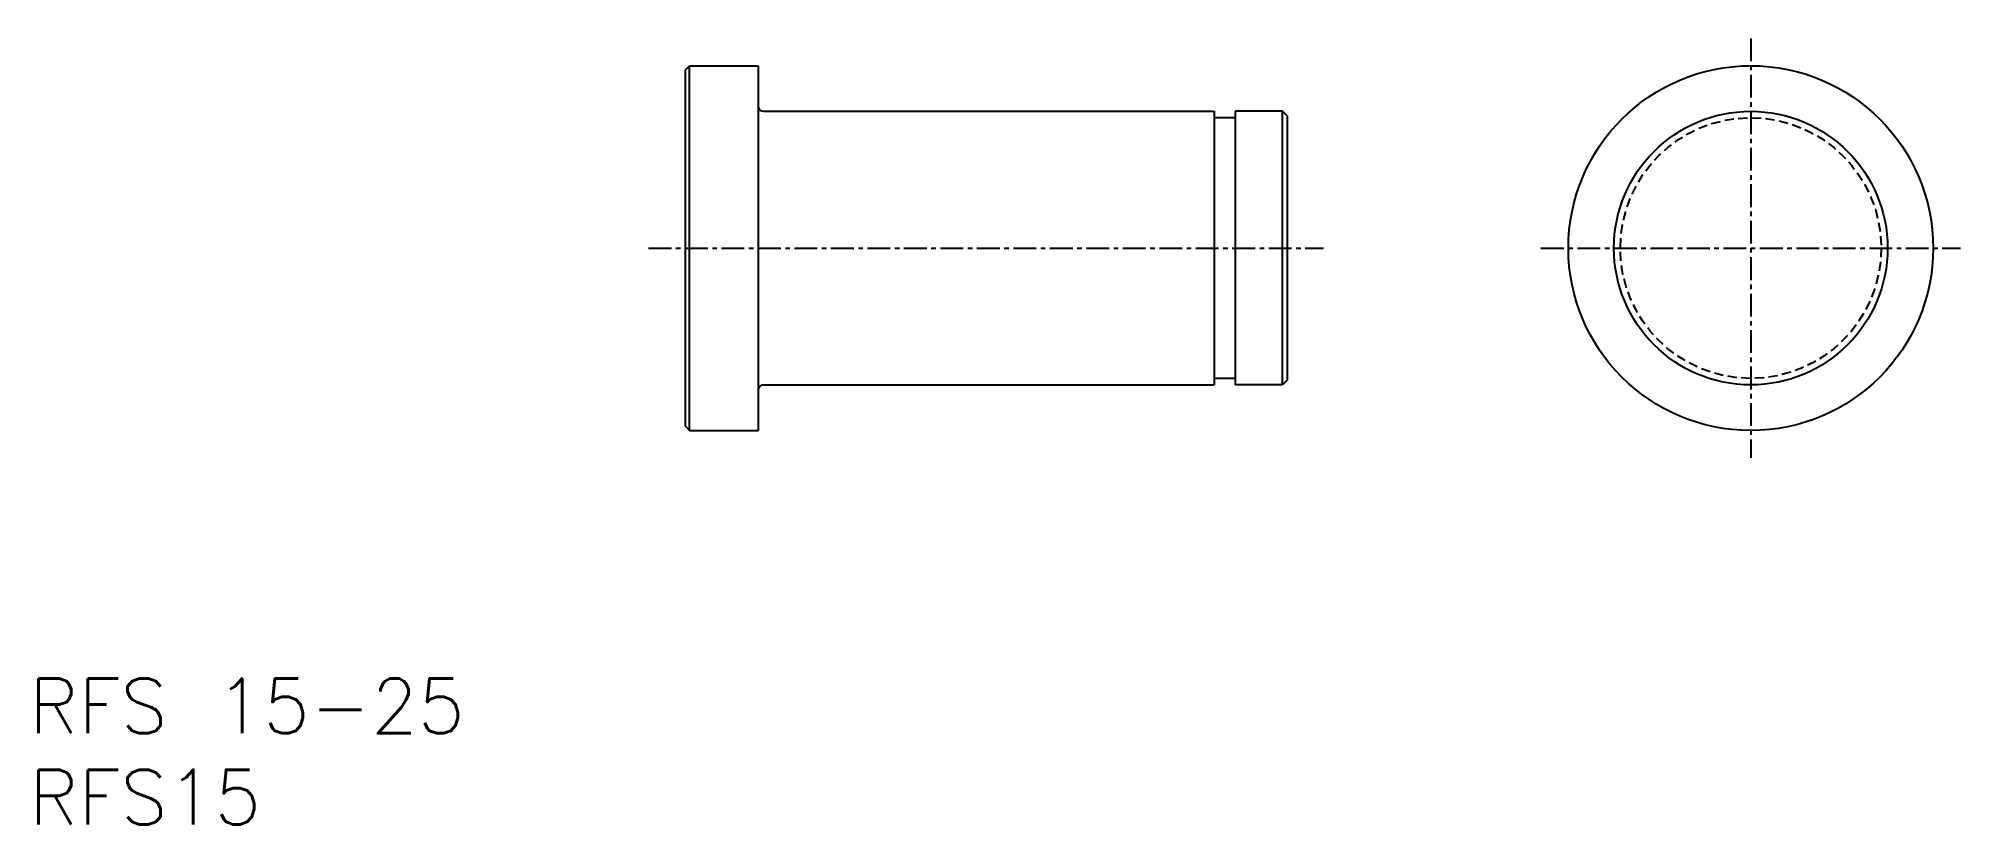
# Model space of a CAD drawing. Extents: x 45 to 151, y 37 to 80.
import ezdxf
from ezdxf.enums import TextEntityAlignment as Align

# ---------------------------------------------------------------- set-up
doc = ezdxf.new("R2010")
doc.units = 0
doc.linetypes.add('CENTER', pattern=[2, 1.25, -0.25, 0.25, -0.25])
doc.linetypes.add('DASHED', pattern=[0.75, 0.5, -0.25])
doc.layers.get('0').update_dxf_attribs({"linetype": 'CONTINUOUS'})
doc.layers.add('CENTER', color=1, linetype='CENTER')
doc.styles.get("Standard").update_dxf_attribs({"font": 'txt.shx', "bigfont": 'extfont.shx'})

msp = doc.modelspace()

# ---------------------------------------------------------------- linework, layer by layer
at = {"color": 7, "linetype": 'CONTINUOUS'}
for p, q in [((80.74, 78.66), (80.99, 78.91)), ((80.74, 78.66), (80.74, 59.16)), ((80.99, 78.91), (84.74, 78.91)), ((80.99, 58.91), (80.99, 78.91)), ((81.39, 78.91), (81.39, 78.91)), ((84.74, 78.91), (84.74, 58.91)), ((85.04, 76.41), (109.74, 76.41)), ((109.74, 76.41), (109.74, 61.41)), ((110.89, 76.06), (109.74, 76.06)), ((113.49, 76.41), (110.89, 76.41)), ((110.89, 76.41), (110.89, 61.41)), ((113.74, 76.16), (113.49, 76.41)), ((113.49, 61.41), (113.49, 76.41)), ((113.74, 76.16), (113.74, 61.66)), ((85.04, 61.41), (109.74, 61.41)), ((110.89, 61.76), (109.74, 61.76)), ((113.49, 61.41), (110.89, 61.41)), ((113.74, 61.66), (113.49, 61.41)), ((80.74, 59.16), (80.99, 58.91)), ((80.99, 58.91), (84.74, 58.91)), ((81.39, 58.91), (81.39, 58.91))]:
    msp.add_line(p, q, dxfattribs=at)
for radius in [10, 7.5]:
    msp.add_circle((139.16, 68.91), radius, dxfattribs=at)
at = {"color": 3, "linetype": 'DASHED'}
msp.add_circle((139.16, 68.91), 7.15, dxfattribs=at)
at = {"color": 7, "linetype": 'CONTINUOUS'}
for centre, start, end in [((85.04, 76.71), 180, 270), ((85.04, 61.11), 90, 180)]:
    msp.add_arc(centre, 0.3, start, end, dxfattribs=at)
at = {"layer": 'CENTER', "color": 1, "linetype": 'CENTER'}
for p, q in [((139.16, 80.41), (139.16, 57.41)), ((78.74, 68.91), (115.74, 68.91)), ((127.66, 68.91), (150.66, 68.91))]:
    msp.add_line(p, q, dxfattribs=at)

# ---------------------------------------------------------------- texts
at = {"color": 7, "linetype": 'CONTINUOUS'}
for s, p in [('RFS 15-25', (44.78, 43.8)), ('RFS15', (44.78, 38.8))]:
    msp.add_text(s, height=3, dxfattribs=at).set_placement(p, align=Align.MIDDLE_LEFT)

doc.saveas('drawing.dxf')
